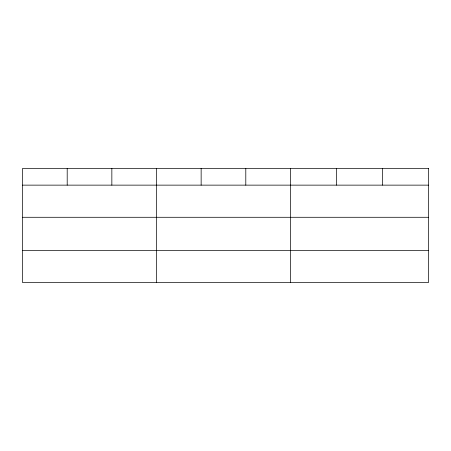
<?xml version="1.0" encoding="UTF-8"?>
<svg xmlns="http://www.w3.org/2000/svg" width="451" height="451" viewBox="0 0 451 451"><rect width="100%" height="100%" fill="white"/><g stroke="black" fill="none" stroke-linecap="round" stroke-linejoin="round"><path stroke-width="0.68" d="M22.55 185.135L428.45 185.135M22.55 217.286L428.45 217.286M22.55 250.418L428.45 250.418M382.448 168.432L382.448 185.135M336.446 168.432L336.446 185.135M290.444 168.432L290.444 282.568M245.795 168.432L245.795 185.135M201.146 168.432L201.146 185.135M156.497 168.432L156.497 282.568M111.848 168.432L111.848 185.135M67.199 168.432L67.199 185.135M428.45 168.432L22.55 168.432L22.55 282.568L428.45 282.568L428.45 168.432"/></g></svg>
